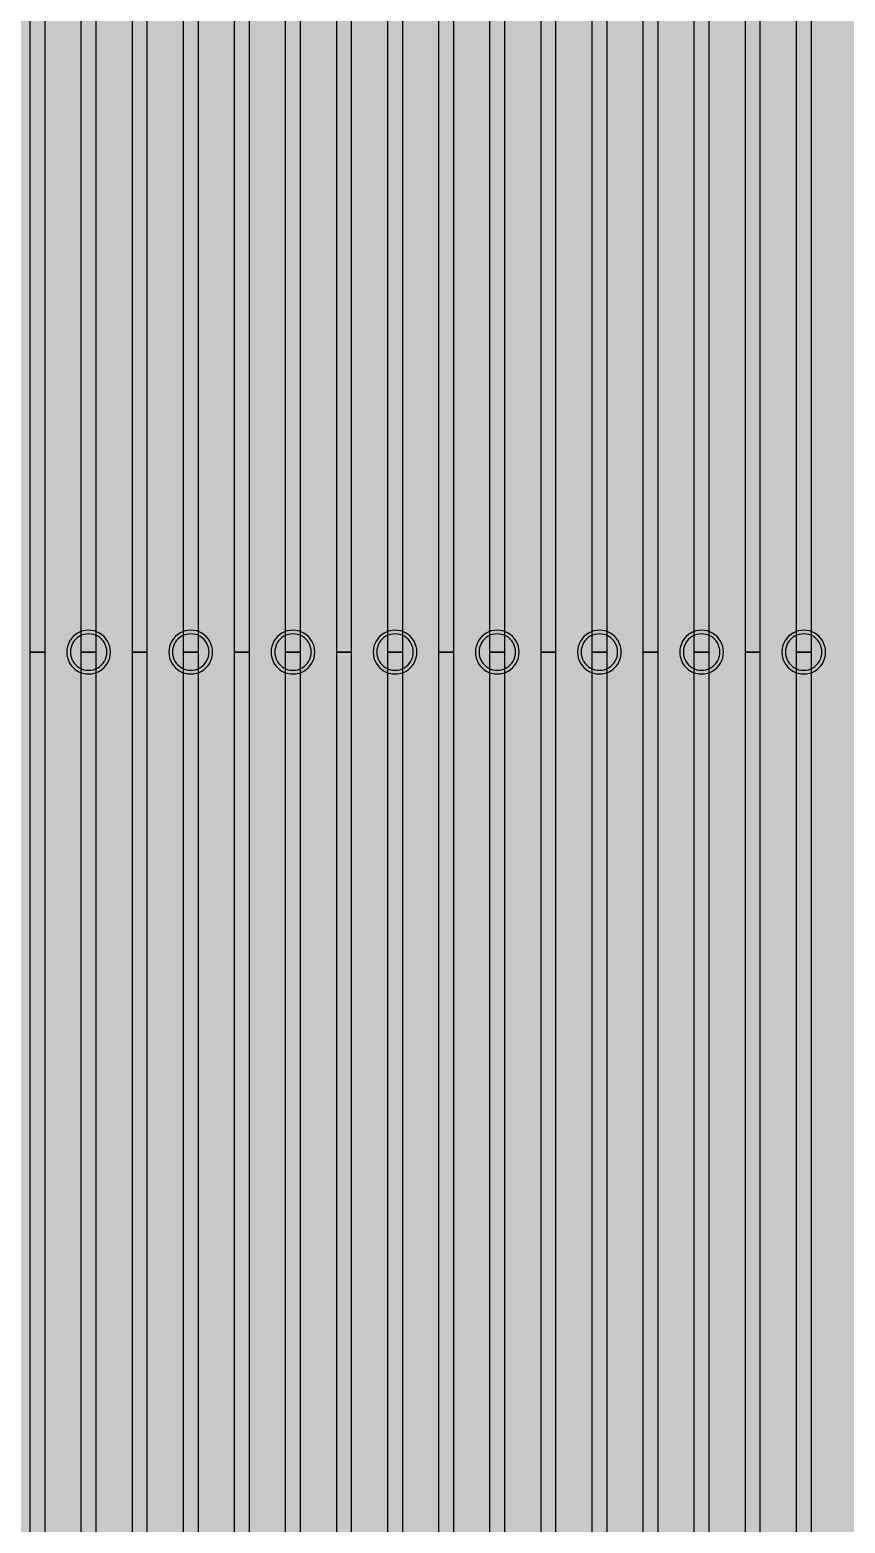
# Model space of a CAD drawing. Header units: metres. Extents: x -7231 to 10969, y -37556 to 1873.
# Drawn here: x 1591.5 to 1703.2, y -16751.3 to -16546.6 of the extents above; entities that cross this region are included whole.
import ezdxf

# ---------------------------------------------------------------- set-up
doc = ezdxf.new("R2010")
doc.units = ezdxf.units.M
for name, color, linetype in [('Metal1', 4, 'CONTINUOUS'), ('Metal2', 3, 'CONTINUOUS'), ('Polyimide', 7, 'CONTINUOUS')]:
    doc.layers.add(name, color=color, linetype=linetype)

msp = doc.modelspace()

# ---------------------------------------------------------------- hatches: boundary and pattern name
at = {"layer": 'Polyimide'}
msp.add_hatch(color=7, dxfattribs=at).paths.add_polyline_path([(4065.69, -468), (4066.67, -501.99), (4068.51, -535.99), (4071.41, -569.99), (4075.54, -603.99), (4081.04, -637.99), (4088.01, -671.99), (4096.52, -705.98), (4106.62, -739.98), (4118.33, -773.98), (4131.63, -807.98), (4146.49, -841.98), (4162.87, -875.98), (4180.68, -909.97), (4199.83, -943.97), (4220.22, -977.97), (4241.73, -1011.97), (4264.21, -1045.97), (4287.52, -1079.96), (4311.51, -1113.96), (4336.01, -1147.96), (4360.86, -1181.96), (4385.88, -1215.96), (4410.89, -1249.96), (4435.74, -1283.95), (4460.24, -1317.95), (4484.23, -1351.95), (4507.54, -1385.95), (4530.02, -1419.95), (4551.53, -1453.94), (4571.92, -1487.94), (4591.07, -1521.94), (4608.88, -1555.94), (4625.26, -1589.94), (4640.12, -1623.94), (4653.42, -1657.93), (4665.13, -1691.93), (4675.23, -1725.93), (4683.74, -1759.93), (4690.71, -1793.93), (4696.21, -1827.93), (4700.34, -1861.92), (4703.24, -1895.92), (4705.08, -1929.92), (4706.06, -1963.92), (4706.44, -1997.92), (4706.5, -2031.91), (4706.5, -4793.02), (4709.95, -4838.39), (4720.22, -4882.71), (4737.08, -4924.98), (4760.13, -4964.2), (4788.85, -4999.49), (4822.58, -5030.03), (4860.53, -5055.12), (4901.85, -5074.18), (4901.85, -5074.18), (4970.68, -5105.23), (5034.7, -5145.26), (5092.76, -5193.54), (5143.8, -5249.19), (5186.89, -5311.2), (5221.24, -5378.44), (5246.23, -5449.69), (5261.41, -5523.66), (5266.5, -5599), (5261.41, -5674.34), (5246.23, -5748.31), (5221.24, -5819.56), (5186.89, -5886.8), (5143.8, -5948.81), (5092.76, -6004.46), (5034.7, -6052.74), (4970.68, -6092.77), (4901.85, -6123.82), (4860.53, -6142.88), (4822.58, -6167.97), (4788.85, -6198.51), (4760.13, -6233.8), (4737.08, -6273.02), (4720.22, -6315.29), (4709.95, -6359.61), (4706.5, -6404.98), (4706.5, -9221.52), (4709.95, -9266.88), (4720.22, -9311.21), (4737.08, -9353.47), (4760.13, -9392.7), (4788.85, -9427.98), (4822.58, -9458.52), (4860.53, -9483.61), (4901.85, -9502.67), (4970.68, -9533.72), (5034.7, -9573.75), (5092.76, -9622.03), (5143.8, -9677.68), (5186.89, -9739.69), (5221.24, -9806.94), (5246.23, -9878.19), (5261.41, -9952.16), (5266.5, -10027.49), (5261.41, -10102.83), (5246.23, -10176.8), (5221.24, -10248.05), (5186.89, -10315.3), (5143.8, -10377.31), (5092.76, -10432.96), (5034.7, -10481.24), (4970.68, -10521.27), (4901.85, -10552.32), (4860.53, -10571.38), (4822.58, -10596.46), (4788.85, -10627), (4760.13, -10662.29), (4737.08, -10701.52), (4720.22, -10743.78), (4709.95, -10788.1), (4706.5, -10833.47), (4706.5, -13650.01), (4709.95, -13695.38), (4720.22, -13739.7), (4737.08, -13781.96), (4760.13, -13821.19), (4788.85, -13856.48), (4822.58, -13887.02), (4860.53, -13912.11), (4901.85, -13931.17), (4970.68, -13962.22), (5034.7, -14002.25), (5092.76, -14050.53), (5143.8, -14106.18), (5186.89, -14168.19), (5221.24, -14235.43), (5246.23, -14306.68), (5261.41, -14380.65), (5266.5, -14455.99), (5261.41, -14531.33), (5246.23, -14605.29), (5221.24, -14676.55), (5186.89, -14743.79), (5143.8, -14805.8), (5092.76, -14861.45), (5034.7, -14909.73), (4970.68, -14949.76), (4901.85, -14980.81), (4860.53, -14999.87), (4822.58, -15024.96), (4788.85, -15055.5), (4760.13, -15090.79), (4737.08, -15130.01), (4720.22, -15172.27), (4709.95, -15216.6), (4706.5, -15261.97), (4706.5, -15455.99), (4720.95, -15750.04), (4764.14, -16041.26), (4835.68, -16326.84), (4934.86, -16604.04), (5060.74, -16870.18), (5212.09, -17122.7), (5387.47, -17359.17), (5585.18, -17577.31), (5803.32, -17775.02), (6039.79, -17950.4), (6292.31, -18101.75), (6558.45, -18227.63), (6835.65, -18326.81), (7121.23, -18398.34), (7412.45, -18441.54), (7706.5, -18455.99), (9969.01, -18455.99), (10047.42, -18459.84), (10125.08, -18471.36), (10201.23, -18490.44), (10275.15, -18516.89), (10346.12, -18550.45), (10413.46, -18590.81), (10476.52, -18637.58), (10534.69, -18690.3), (10587.41, -18748.47), (10634.18, -18811.53), (10674.54, -18878.87), (10708.11, -18949.84), (10734.56, -19023.76), (10753.63, -19099.92), (10765.15, -19177.58), (10769.01, -19255.99), (10769.01, -20895.8), (10730.24, -20951.41), (10694.6, -21009.08), (10662.21, -21068.63), (10633.17, -21129.89), (10607.55, -21192.66), (10585.45, -21256.74), (10566.93, -21321.96), (10552.05, -21388.09), (10540.84, -21454.95), (10533.35, -21522.33), (10529.6, -21590.02), (10529.6, -21657.81), (10533.35, -21725.5), (10540.84, -21792.87), (10552.05, -21859.73), (10566.93, -21925.87), (10585.45, -21991.08), (10607.55, -22055.17), (10633.17, -22117.94), (10662.21, -22179.19), (10694.6, -22238.74), (10730.24, -22296.41), (10769.01, -22352.03), (10769.01, -32454.24), (10728.74, -32510.49), (10691.72, -32568.92), (10658.05, -32629.35), (10627.85, -32691.58), (10601.2, -32755.42), (10578.21, -32820.67), (10558.93, -32887.1), (10543.44, -32954.52), (10531.77, -33022.71), (10523.97, -33091.44), (10520.07, -33160.51), (10520.07, -33229.69), (10523.97, -33298.75), (10531.77, -33367.49), (10543.44, -33435.67), (10558.93, -33503.09), (10578.21, -33569.53), (10601.2, -33634.77), (10627.85, -33698.61), (10658.05, -33760.85), (10691.72, -33821.28), (10728.74, -33879.71), (10769.01, -33935.96), (10769.01, -36556), (10765.15, -36634.41), (10753.63, -36712.07), (10734.56, -36788.23), (10708.11, -36862.15), (10674.54, -36933.12), (10634.18, -37000.46), (10587.41, -37063.51), (10534.69, -37121.69), (10476.52, -37174.41), (10413.46, -37221.18), (10346.12, -37261.54), (10275.15, -37295.1), (10201.23, -37321.55), (10125.08, -37340.63), (10047.42, -37352.15), (9969.01, -37356), (-6231.01, -37356), (-6309.42, -37352.15), (-6387.08, -37340.63), (-6463.23, -37321.55), (-6537.15, -37295.1), (-6608.12, -37261.54), (-6675.46, -37221.18), (-6738.52, -37174.41), (-6796.69, -37121.69), (-6849.41, -37063.51), (-6896.18, -37000.46), (-6936.54, -36933.12), (-6970.11, -36862.15), (-6996.56, -36788.23), (-7015.63, -36712.07), (-7027.15, -36634.41), (-7031.01, -36556), (-7031.01, -33936), (-6990.74, -33879.75), (-6953.7, -33821.31), (-6920.03, -33760.88), (-6889.82, -33698.64), (-6863.18, -33634.8), (-6840.18, -33569.55), (-6820.9, -33503.11), (-6805.4, -33435.69), (-6793.74, -33367.49), (-6785.94, -33298.75), (-6782.03, -33229.68), (-6782.03, -33160.5), (-6785.94, -33091.43), (-6793.74, -33022.69), (-6805.4, -32954.5), (-6820.9, -32887.07), (-6840.18, -32820.63), (-6863.18, -32755.39), (-6889.82, -32691.54), (-6920.03, -32629.3), (-6953.7, -32568.87), (-6990.74, -32510.43), (-7031.01, -32454.18), (-7031.01, -22364.83), (-6990.74, -22308.58), (-6953.7, -22250.14), (-6920.03, -22189.71), (-6889.82, -22127.47), (-6863.18, -22063.62), (-6840.18, -21998.38), (-6820.9, -21931.94), (-6805.4, -21864.51), (-6793.74, -21796.32), (-6785.94, -21727.58), (-6782.03, -21658.51), (-6782.03, -21589.33), (-6785.94, -21520.26), (-6793.74, -21451.52), (-6805.4, -21383.32), (-6820.9, -21315.9), (-6840.18, -21249.46), (-6863.18, -21184.21), (-6889.82, -21120.37), (-6920.03, -21058.13), (-6953.7, -20997.7), (-6990.74, -20939.26), (-7031.01, -20883.01), (-7031.01, -19255.99), (-7027.15, -19177.58), (-7015.63, -19099.92), (-6996.56, -19023.76), (-6970.11, -18949.84), (-6936.54, -18878.87), (-6896.18, -18811.53), (-6849.41, -18748.47), (-6796.69, -18690.3), (-6738.52, -18637.58), (-6675.46, -18590.81), (-6608.12, -18550.45), (-6537.15, -18516.89), (-6463.23, -18490.44), (-6387.08, -18471.36), (-6309.42, -18459.84), (-6231.01, -18455.99), (-3968.5, -18455.99), (-3674.45, -18441.54), (-3383.23, -18398.34), (-3097.65, -18326.81), (-2820.45, -18227.63), (-2554.31, -18101.75), (-2301.79, -17950.4), (-2065.32, -17775.02), (-1847.18, -17577.31), (-1649.47, -17359.17), (-1474.09, -17122.7), (-1322.74, -16870.18), (-1196.86, -16604.04), (-1097.68, -16326.84), (-1026.14, -16041.26), (-982.95, -15750.04), (-968.5, -15455.99), (-968.5, -15261.97), (-971.95, -15216.6), (-982.22, -15172.27), (-999.08, -15130.01), (-1022.13, -15090.79), (-1050.85, -15055.5), (-1084.58, -15024.96), (-1122.53, -14999.87), (-1163.85, -14980.81), (-1232.68, -14949.76), (-1296.7, -14909.73), (-1354.76, -14861.45), (-1405.8, -14805.8), (-1448.89, -14743.79), (-1483.24, -14676.55), (-1508.23, -14605.29), (-1523.41, -14531.33), (-1528.5, -14455.99), (-1523.41, -14380.65), (-1508.23, -14306.68), (-1483.24, -14235.43), (-1448.89, -14168.19), (-1405.8, -14106.18), (-1354.76, -14050.53), (-1296.7, -14002.25), (-1232.68, -13962.22), (-1163.85, -13931.17), (-1122.53, -13912.11), (-1084.58, -13887.02), (-1050.85, -13856.48), (-1022.13, -13821.19), (-999.08, -13781.96), (-982.22, -13739.7), (-971.95, -13695.38), (-968.5, -13650.01), (-968.5, -12309.64), (-971.95, -12264.27), (-982.22, -12219.94), (-999.08, -12177.68), (-1022.13, -12138.46), (-1050.85, -12103.17), (-1084.58, -12072.63), (-1122.53, -12047.54), (-1163.85, -12028.48), (-1232.68, -11997.43), (-1296.7, -11957.4), (-1354.76, -11909.12), (-1405.8, -11853.47), (-1448.89, -11791.46), (-1483.24, -11724.22), (-1508.23, -11652.96), (-1523.41, -11579), (-1528.5, -11503.66), (-1523.41, -11428.32), (-1508.23, -11354.35), (-1483.24, -11283.1), (-1448.89, -11215.86), (-1405.8, -11153.85), (-1354.76, -11098.2), (-1296.7, -11049.92), (-1232.68, -11009.89), (-1163.85, -10978.84), (-1122.53, -10959.78), (-1084.58, -10934.69), (-1050.85, -10904.15), (-1022.13, -10868.86), (-999.08, -10829.63), (-982.22, -10787.37), (-971.95, -10743.05), (-968.5, -10697.68), (-968.5, -9357.31), (-971.95, -9311.94), (-982.22, -9267.62), (-999.08, -9225.35), (-1022.13, -9186.13), (-1050.85, -9150.84), (-1084.58, -9120.3), (-1122.53, -9095.21), (-1163.85, -9076.15), (-1163.85, -9076.15), (-1232.68, -9045.1), (-1296.7, -9005.07), (-1354.76, -8956.79), (-1405.8, -8901.14), (-1448.89, -8839.13), (-1483.24, -8771.89), (-1508.23, -8700.64), (-1523.41, -8626.67), (-1528.5, -8551.33), (-1523.41, -8475.99), (-1508.23, -8402.02), (-1483.24, -8330.77), (-1448.89, -8263.53), (-1405.8, -8201.52), (-1354.76, -8145.87), (-1296.7, -8097.59), (-1232.68, -8057.56), (-1163.85, -8026.51), (-1163.85, -8026.51), (-1122.53, -8007.45), (-1084.58, -7982.36), (-1050.85, -7951.82), (-1022.13, -7916.53), (-999.08, -7877.31), (-982.22, -7835.04), (-971.95, -7790.72), (-968.5, -7745.35), (-968.5, -6404.98), (-971.95, -6359.61), (-982.22, -6315.29), (-999.08, -6273.02), (-1022.13, -6233.8), (-1050.85, -6198.51), (-1084.58, -6167.97), (-1122.53, -6142.88), (-1163.85, -6123.82), (-1163.85, -6123.82), (-1232.68, -6092.77), (-1296.7, -6052.74), (-1354.76, -6004.46), (-1405.8, -5948.81), (-1448.89, -5886.8), (-1483.24, -5819.56), (-1508.23, -5748.31), (-1523.41, -5674.34), (-1528.5, -5599), (-1523.41, -5523.66), (-1508.23, -5449.69), (-1483.24, -5378.44), (-1448.89, -5311.2), (-1405.8, -5249.19), (-1354.76, -5193.54), (-1296.7, -5145.26), (-1232.68, -5105.23), (-1163.85, -5074.18), (-1163.85, -5074.18), (-1122.53, -5055.12), (-1084.58, -5030.03), (-1050.85, -4999.49), (-1022.13, -4964.2), (-999.08, -4924.98), (-982.22, -4882.71), (-971.95, -4838.39), (-968.5, -4793.02), (-968.5, -2031.91), (-968.44, -1997.92), (-968.06, -1963.92), (-967.05, -1929.92), (-965.18, -1895.92), (-962.22, -1861.92), (-958.01, -1827.93), (-952.41, -1793.93), (-945.31, -1759.93), (-936.64, -1725.93), (-926.35, -1691.93), (-914.43, -1657.93), (-900.88, -1623.94), (-885.74, -1589.94), (-869.05, -1555.94), (-850.91, -1521.94), (-831.4, -1487.94), (-810.63, -1453.94), (-788.72, -1419.95), (-765.82, -1385.95), (-742.07, -1351.95), (-717.63, -1317.95), (-692.67, -1283.95), (-667.36, -1249.96), (-641.88, -1215.96), (-616.39, -1181.96), (-591.08, -1147.96), (-566.12, -1113.96), (-541.68, -1079.96), (-517.93, -1045.97), (-495.03, -1011.97), (-473.12, -977.97), (-452.35, -943.97), (-432.84, -909.97), (-414.7, -875.98), (-398.01, -841.98), (-382.87, -807.98), (-369.32, -773.98), (-357.4, -739.98), (-347.11, -705.98), (-338.44, -671.99), (-331.34, -637.99), (-325.74, -603.99), (-321.53, -569.99), (-318.57, -535.99), (-316.7, -501.99), (-315.69, -468), (-315.31, -434), (-315.25, -400), (-315.25, 401), (-315.25, 451), (-315.25, 1644), (-270.25, 1644), (-270.03, 1637.13), (-269.35, 1630.29), (-268.23, 1623.52), (-266.67, 1616.82), (-264.68, 1610.25), (-262.26, 1603.82), (-259.42, 1597.56), (-256.18, 1591.5), (-252.55, 1585.67), (-248.55, 1580.08), (-244.19, 1574.77), (-239.5, 1569.75), (-234.48, 1565.06), (-229.17, 1560.7), (-223.58, 1556.7), (-217.75, 1553.07), (-211.69, 1549.83), (-205.43, 1546.99), (-199, 1544.57), (-192.43, 1542.58), (-185.73, 1541.02), (-178.96, 1539.9), (-172.12, 1539.22), (-165.25, 1539), (-158.38, 1539.22), (-151.54, 1539.9), (-144.77, 1541.02), (-138.07, 1542.58), (-131.5, 1544.57), (-125.07, 1546.99), (-118.81, 1549.83), (-112.75, 1553.07), (-106.92, 1556.7), (-101.33, 1560.7), (-96.02, 1565.06), (-91, 1569.75), (-86.31, 1574.77), (-81.95, 1580.08), (-77.95, 1585.67), (-74.32, 1591.5), (-71.08, 1597.56), (-68.24, 1603.82), (-65.82, 1610.25), (-63.83, 1616.82), (-62.27, 1623.52), (-61.15, 1630.29), (-60.47, 1637.13), (-60.25, 1644), (1853, 1644), (1853, 1573), (3815.25, 1573), (3815.46, 1579.54), (3816.11, 1586.05), (3817.17, 1592.51), (3818.66, 1598.88), (3820.56, 1605.14), (3822.86, 1611.27), (3825.56, 1617.23), (3828.65, 1623), (3832.1, 1628.56), (3835.91, 1633.88), (3840.07, 1638.93), (3844.54, 1643.71), (3849.32, 1648.18), (3854.37, 1652.34), (3859.69, 1656.15), (3865.25, 1659.6), (3871.02, 1662.69), (3876.98, 1665.39), (3883.11, 1667.69), (3889.37, 1669.59), (3895.74, 1671.08), (3902.2, 1672.14), (3908.71, 1672.79), (3915.25, 1673), (3921.79, 1672.79), (3928.3, 1672.14), (3934.76, 1671.08), (3941.13, 1669.59), (3947.39, 1667.69), (3953.52, 1665.39), (3959.48, 1662.69), (3965.25, 1659.6), (3970.81, 1656.15), (3976.13, 1652.34), (3981.18, 1648.18), (3985.96, 1643.71), (3990.43, 1638.93), (3994.59, 1633.88), (3998.4, 1628.56), (4001.85, 1623), (4004.94, 1617.23), (4007.64, 1611.27), (4009.94, 1605.14), (4011.84, 1598.88), (4013.33, 1592.51), (4014.39, 1586.05), (4015.04, 1579.54), (4015.25, 1573), (4065.25, 1573), (4065.25, 451), (4065.25, 401), (4065.25, -400), (4065.31, -434), (4065.69, -468)])

# ---------------------------------------------------------------- linework, layer by layer
at = {"layer": 'Metal1'}
for points in [[(1593.5, -2031.93), (1593.5, -16631.91), (1591.5, -16631.91), (1591.5, -2031.9)], [(1600.5, -2031.93), (1600.5, -16631.91), (1598.5, -16631.91), (1598.5, -2031.9)], [(1607.5, -2031.92), (1607.5, -16631.91), (1605.5, -16631.91), (1605.5, -2031.91)], [(1614.5, -2031.92), (1614.5, -16631.91), (1612.5, -16631.91), (1612.5, -2031.91)], [(1621.5, -2031.92), (1621.5, -16631.91), (1619.5, -16631.91), (1619.5, -2031.91)], [(1628.5, -2031.92), (1628.5, -16631.91), (1626.5, -16631.91), (1626.5, -2031.91)], [(1635.5, -2031.92), (1635.5, -16631.91), (1633.5, -16631.91), (1633.5, -2031.91)], [(1642.5, -2031.92), (1642.5, -16631.91), (1640.5, -16631.91), (1640.5, -2031.91)], [(1649.5, -2031.92), (1649.5, -16631.91), (1647.5, -16631.91), (1647.5, -2031.91)], [(1656.5, -2031.92), (1656.5, -16631.91), (1654.5, -16631.91), (1654.5, -2031.91)], [(1663.5, -2031.92), (1663.5, -16631.91), (1661.5, -16631.91), (1661.5, -2031.91)], [(1670.5, -2031.91), (1670.5, -16631.91), (1668.5, -16631.91), (1668.5, -2031.92)], [(1677.5, -2031.91), (1677.5, -16631.91), (1675.5, -16631.91), (1675.5, -2031.92)], [(1684.5, -2031.91), (1684.5, -16631.91), (1682.5, -16631.91), (1682.5, -2031.92)], [(1691.5, -2031.91), (1691.5, -16631.91), (1689.5, -16631.91), (1689.5, -2031.92)], [(1698.5, -2031.91), (1698.5, -16631.91), (1696.5, -16631.91), (1696.5, -2031.92)], [(1609.08, -17789.53), (1606.57, -17767.03), (1604.06, -17744.53), (1601.55, -17722.03), (1599.04, -17699.53), (1596.53, -17677.03), (1594.02, -17654.53), (1592.51, -17641), (1591.5, -17622.89), (1591.5, -16631.91), (1593.5, -16631.91), (1593.5, -17622.83), (1594.5, -17640.83), (1596, -17654.3), (1598.52, -17676.81), (1601.03, -17699.31), (1603.54, -17721.81), (1606.05, -17744.31), (1608.56, -17766.81), (1611.07, -17789.31)], [(1622.19, -17789.52), (1619.81, -17767.02), (1617.42, -17744.52), (1615.04, -17722.02), (1612.66, -17699.52), (1610.27, -17677.02), (1607.89, -17654.52), (1606.46, -17640.99), (1605.5, -17622.89), (1605.5, -16631.91), (1607.5, -16631.91), (1607.5, -17622.84), (1608.45, -17640.84), (1609.88, -17654.31), (1612.26, -17676.81), (1614.65, -17699.31), (1617.03, -17721.81), (1619.41, -17744.31), (1621.8, -17766.81), (1624.18, -17789.31)], [(1635.3, -17789.52), (1633.04, -17767.02), (1630.79, -17744.52), (1628.53, -17722.02), (1626.27, -17699.52), (1624.02, -17677.02), (1621.76, -17654.52), (1620.41, -17640.99), (1619.5, -17622.89), (1619.5, -16631.91), (1621.5, -16631.91), (1621.5, -17622.84), (1622.4, -17640.84), (1623.75, -17654.32), (1626.01, -17676.82), (1628.26, -17699.32), (1630.52, -17721.82), (1632.78, -17744.32), (1635.03, -17766.82), (1637.29, -17789.32)], [(1648.41, -17789.51), (1646.28, -17767.01), (1644.15, -17744.51), (1642.02, -17722.01), (1639.89, -17699.51), (1637.76, -17677.01), (1635.63, -17654.51), (1634.35, -17640.99), (1633.5, -17622.9), (1633.5, -16631.91), (1635.5, -16631.91), (1635.5, -17622.85), (1636.35, -17640.84), (1637.63, -17654.32), (1639.75, -17676.82), (1641.88, -17699.32), (1644.01, -17721.82), (1646.14, -17744.32), (1648.27, -17766.82), (1650.4, -17789.33)], [(1661.52, -17789.51), (1659.52, -17767.01), (1657.52, -17744.51), (1655.51, -17722.01), (1653.51, -17699.51), (1651.51, -17677), (1649.51, -17654.5), (1648.3, -17640.98), (1647.5, -17622.9), (1647.5, -16631.91), (1649.5, -16631.91), (1649.5, -17622.86), (1650.3, -17640.85), (1651.5, -17654.33), (1653.5, -17676.83), (1655.5, -17699.33), (1657.51, -17721.83), (1659.51, -17744.33), (1661.51, -17766.83), (1663.51, -17789.33)], [(1674.63, -17789.5), (1672.75, -17767), (1670.88, -17744.5), (1669, -17722), (1667.13, -17699.5), (1665.25, -17677), (1663.38, -17654.5), (1662.25, -17640.98), (1661.5, -17622.9), (1661.5, -16631.91), (1663.5, -16631.91), (1663.5, -17622.86), (1664.25, -17640.85), (1665.37, -17654.33), (1667.25, -17676.83), (1669.12, -17699.33), (1671, -17721.83), (1672.87, -17744.34), (1674.75, -17766.84), (1676.62, -17789.34)], [(1687.74, -17789.5), (1685.99, -17767), (1684.24, -17744.5), (1682.5, -17721.99), (1680.75, -17699.49), (1679, -17676.99), (1677.25, -17654.49), (1676.2, -17640.97), (1675.5, -17622.91), (1675.5, -16631.91), (1677.5, -16631.91), (1677.5, -17622.87), (1678.2, -17640.86), (1679.25, -17654.34), (1680.99, -17676.84), (1682.74, -17699.34), (1684.49, -17721.84), (1686.24, -17744.34), (1687.99, -17766.84), (1689.73, -17789.34)], [(1700.85, -17789.49), (1699.23, -17766.99), (1697.61, -17744.49), (1695.99, -17721.99), (1694.37, -17699.49), (1692.74, -17676.99), (1691.12, -17654.49), (1690.15, -17640.97), (1689.5, -17622.91), (1689.5, -16631.91), (1691.5, -16631.91), (1691.5, -17622.87), (1692.15, -17640.86), (1693.12, -17654.34), (1694.74, -17676.84), (1696.36, -17699.34), (1697.98, -17721.85), (1699.6, -17744.35), (1701.22, -17766.85), (1702.84, -17789.35)]]:
    msp.add_lwpolyline(points, dxfattribs=at)
for points in [[(1602.5, -16631.91), (1602.47, -16631.52), (1602.4, -16631.14), (1602.27, -16630.77), (1602.1, -16630.41), (1601.88, -16630.09), (1601.62, -16629.79), (1601.33, -16629.53), (1601, -16629.32), (1600.65, -16629.14), (1600.28, -16629.02), (1599.89, -16628.94), (1599.5, -16628.91), (1599.11, -16628.94), (1598.72, -16629.02), (1598.35, -16629.14), (1598, -16629.32), (1597.67, -16629.53), (1597.38, -16629.79), (1597.12, -16630.09), (1596.9, -16630.41), (1596.73, -16630.77), (1596.6, -16631.14), (1596.53, -16631.52), (1596.5, -16631.91), (1596.53, -16632.31), (1596.6, -16632.69), (1596.73, -16633.06), (1596.9, -16633.41), (1597.12, -16633.74), (1597.38, -16634.04), (1597.67, -16634.29), (1598, -16634.51), (1598.35, -16634.69), (1598.72, -16634.81), (1599.11, -16634.89), (1599.5, -16634.91), (1599.89, -16634.89), (1600.28, -16634.81), (1600.65, -16634.69), (1601, -16634.51), (1601.33, -16634.29), (1601.62, -16634.04), (1601.88, -16633.74), (1602.1, -16633.41), (1602.27, -16633.06), (1602.4, -16632.69), (1602.47, -16632.31), (1602.5, -16631.91)], [(1616.5, -16631.91), (1616.47, -16631.52), (1616.4, -16631.14), (1616.27, -16630.77), (1616.1, -16630.41), (1615.88, -16630.09), (1615.62, -16629.79), (1615.33, -16629.53), (1615, -16629.32), (1614.65, -16629.14), (1614.28, -16629.02), (1613.89, -16628.94), (1613.5, -16628.91), (1613.11, -16628.94), (1612.72, -16629.02), (1612.35, -16629.14), (1612, -16629.32), (1611.67, -16629.53), (1611.38, -16629.79), (1611.12, -16630.09), (1610.9, -16630.41), (1610.73, -16630.77), (1610.6, -16631.14), (1610.53, -16631.52), (1610.5, -16631.91), (1610.53, -16632.31), (1610.6, -16632.69), (1610.73, -16633.06), (1610.9, -16633.41), (1611.12, -16633.74), (1611.38, -16634.04), (1611.67, -16634.29), (1612, -16634.51), (1612.35, -16634.69), (1612.72, -16634.81), (1613.11, -16634.89), (1613.5, -16634.91), (1613.89, -16634.89), (1614.28, -16634.81), (1614.65, -16634.69), (1615, -16634.51), (1615.33, -16634.29), (1615.62, -16634.04), (1615.88, -16633.74), (1616.1, -16633.41), (1616.27, -16633.06), (1616.4, -16632.69), (1616.47, -16632.31), (1616.5, -16631.91)], [(1630.5, -16631.91), (1630.47, -16631.52), (1630.4, -16631.14), (1630.27, -16630.77), (1630.1, -16630.41), (1629.88, -16630.09), (1629.62, -16629.79), (1629.33, -16629.53), (1629, -16629.32), (1628.65, -16629.14), (1628.28, -16629.02), (1627.89, -16628.94), (1627.5, -16628.91), (1627.11, -16628.94), (1626.72, -16629.02), (1626.35, -16629.14), (1626, -16629.32), (1625.67, -16629.53), (1625.38, -16629.79), (1625.12, -16630.09), (1624.9, -16630.41), (1624.73, -16630.77), (1624.6, -16631.14), (1624.53, -16631.52), (1624.5, -16631.91), (1624.53, -16632.31), (1624.6, -16632.69), (1624.73, -16633.06), (1624.9, -16633.41), (1625.12, -16633.74), (1625.38, -16634.04), (1625.67, -16634.29), (1626, -16634.51), (1626.35, -16634.69), (1626.72, -16634.81), (1627.11, -16634.89), (1627.5, -16634.91), (1627.89, -16634.89), (1628.28, -16634.81), (1628.65, -16634.69), (1629, -16634.51), (1629.33, -16634.29), (1629.62, -16634.04), (1629.88, -16633.74), (1630.1, -16633.41), (1630.27, -16633.06), (1630.4, -16632.69), (1630.47, -16632.31), (1630.5, -16631.91)], [(1644.5, -16631.91), (1644.47, -16631.52), (1644.4, -16631.14), (1644.27, -16630.77), (1644.1, -16630.41), (1643.88, -16630.09), (1643.62, -16629.79), (1643.33, -16629.53), (1643, -16629.32), (1642.65, -16629.14), (1642.28, -16629.02), (1641.89, -16628.94), (1641.5, -16628.91), (1641.11, -16628.94), (1640.72, -16629.02), (1640.35, -16629.14), (1640, -16629.32), (1639.67, -16629.53), (1639.38, -16629.79), (1639.12, -16630.09), (1638.9, -16630.41), (1638.73, -16630.77), (1638.6, -16631.14), (1638.53, -16631.52), (1638.5, -16631.91), (1638.53, -16632.31), (1638.6, -16632.69), (1638.73, -16633.06), (1638.9, -16633.41), (1639.12, -16633.74), (1639.38, -16634.04), (1639.67, -16634.29), (1640, -16634.51), (1640.35, -16634.69), (1640.72, -16634.81), (1641.11, -16634.89), (1641.5, -16634.91), (1641.89, -16634.89), (1642.28, -16634.81), (1642.65, -16634.69), (1643, -16634.51), (1643.33, -16634.29), (1643.62, -16634.04), (1643.88, -16633.74), (1644.1, -16633.41), (1644.27, -16633.06), (1644.4, -16632.69), (1644.47, -16632.31), (1644.5, -16631.91)], [(1658.5, -16631.91), (1658.47, -16631.52), (1658.4, -16631.14), (1658.27, -16630.77), (1658.1, -16630.41), (1657.88, -16630.09), (1657.62, -16629.79), (1657.33, -16629.53), (1657, -16629.32), (1656.65, -16629.14), (1656.28, -16629.02), (1655.89, -16628.94), (1655.5, -16628.91), (1655.11, -16628.94), (1654.72, -16629.02), (1654.35, -16629.14), (1654, -16629.32), (1653.67, -16629.53), (1653.38, -16629.79), (1653.12, -16630.09), (1652.9, -16630.41), (1652.73, -16630.77), (1652.6, -16631.14), (1652.53, -16631.52), (1652.5, -16631.91), (1652.53, -16632.31), (1652.6, -16632.69), (1652.73, -16633.06), (1652.9, -16633.41), (1653.12, -16633.74), (1653.38, -16634.04), (1653.67, -16634.29), (1654, -16634.51), (1654.35, -16634.69), (1654.72, -16634.81), (1655.11, -16634.89), (1655.5, -16634.91), (1655.89, -16634.89), (1656.28, -16634.81), (1656.65, -16634.69), (1657, -16634.51), (1657.33, -16634.29), (1657.62, -16634.04), (1657.88, -16633.74), (1658.1, -16633.41), (1658.27, -16633.06), (1658.4, -16632.69), (1658.47, -16632.31), (1658.5, -16631.91)], [(1672.5, -16631.91), (1672.47, -16631.52), (1672.4, -16631.14), (1672.27, -16630.77), (1672.1, -16630.41), (1671.88, -16630.09), (1671.62, -16629.79), (1671.33, -16629.53), (1671, -16629.32), (1670.65, -16629.14), (1670.28, -16629.02), (1669.89, -16628.94), (1669.5, -16628.91), (1669.11, -16628.94), (1668.72, -16629.02), (1668.35, -16629.14), (1668, -16629.32), (1667.67, -16629.53), (1667.38, -16629.79), (1667.12, -16630.09), (1666.9, -16630.41), (1666.73, -16630.77), (1666.6, -16631.14), (1666.53, -16631.52), (1666.5, -16631.91), (1666.53, -16632.31), (1666.6, -16632.69), (1666.73, -16633.06), (1666.9, -16633.41), (1667.12, -16633.74), (1667.38, -16634.04), (1667.67, -16634.29), (1668, -16634.51), (1668.35, -16634.69), (1668.72, -16634.81), (1669.11, -16634.89), (1669.5, -16634.91), (1669.89, -16634.89), (1670.28, -16634.81), (1670.65, -16634.69), (1671, -16634.51), (1671.33, -16634.29), (1671.62, -16634.04), (1671.88, -16633.74), (1672.1, -16633.41), (1672.27, -16633.06), (1672.4, -16632.69), (1672.47, -16632.31), (1672.5, -16631.91)], [(1686.5, -16631.91), (1686.47, -16631.52), (1686.4, -16631.14), (1686.27, -16630.77), (1686.1, -16630.41), (1685.88, -16630.09), (1685.62, -16629.79), (1685.33, -16629.53), (1685, -16629.32), (1684.65, -16629.14), (1684.28, -16629.02), (1683.89, -16628.94), (1683.5, -16628.91), (1683.11, -16628.94), (1682.72, -16629.02), (1682.35, -16629.14), (1682, -16629.32), (1681.67, -16629.53), (1681.38, -16629.79), (1681.12, -16630.09), (1680.9, -16630.41), (1680.73, -16630.77), (1680.6, -16631.14), (1680.53, -16631.52), (1680.5, -16631.91), (1680.53, -16632.31), (1680.6, -16632.69), (1680.73, -16633.06), (1680.9, -16633.41), (1681.12, -16633.74), (1681.38, -16634.04), (1681.67, -16634.29), (1682, -16634.51), (1682.35, -16634.69), (1682.72, -16634.81), (1683.11, -16634.89), (1683.5, -16634.91), (1683.89, -16634.89), (1684.28, -16634.81), (1684.65, -16634.69), (1685, -16634.51), (1685.33, -16634.29), (1685.62, -16634.04), (1685.88, -16633.74), (1686.1, -16633.41), (1686.27, -16633.06), (1686.4, -16632.69), (1686.47, -16632.31), (1686.5, -16631.91)], [(1700.5, -16631.91), (1700.47, -16631.52), (1700.4, -16631.14), (1700.27, -16630.77), (1700.1, -16630.41), (1699.88, -16630.09), (1699.62, -16629.79), (1699.33, -16629.53), (1699, -16629.32), (1698.65, -16629.14), (1698.28, -16629.02), (1697.89, -16628.94), (1697.5, -16628.91), (1697.11, -16628.94), (1696.72, -16629.02), (1696.35, -16629.14), (1696, -16629.32), (1695.67, -16629.53), (1695.38, -16629.79), (1695.12, -16630.09), (1694.9, -16630.41), (1694.73, -16630.77), (1694.6, -16631.14), (1694.53, -16631.52), (1694.5, -16631.91), (1694.53, -16632.31), (1694.6, -16632.69), (1694.73, -16633.06), (1694.9, -16633.41), (1695.12, -16633.74), (1695.38, -16634.04), (1695.67, -16634.29), (1696, -16634.51), (1696.35, -16634.69), (1696.72, -16634.81), (1697.11, -16634.89), (1697.5, -16634.91), (1697.89, -16634.89), (1698.28, -16634.81), (1698.65, -16634.69), (1699, -16634.51), (1699.33, -16634.29), (1699.62, -16634.04), (1699.88, -16633.74), (1700.1, -16633.41), (1700.27, -16633.06), (1700.4, -16632.69), (1700.47, -16632.31), (1700.5, -16631.91)]]:
    msp.add_lwpolyline(points, close=True, dxfattribs=at)
at = {"layer": 'Metal2'}
for points in [[(1602.5, -16631.91), (1602.47, -16631.52), (1602.4, -16631.14), (1602.27, -16630.77), (1602.1, -16630.41), (1601.88, -16630.09), (1601.62, -16629.79), (1601.33, -16629.53), (1601, -16629.32), (1600.65, -16629.14), (1600.28, -16629.02), (1599.89, -16628.94), (1599.5, -16628.91), (1599.11, -16628.94), (1598.72, -16629.02), (1598.35, -16629.14), (1598, -16629.32), (1597.67, -16629.53), (1597.38, -16629.79), (1597.12, -16630.09), (1596.9, -16630.41), (1596.73, -16630.77), (1596.6, -16631.14), (1596.53, -16631.52), (1596.5, -16631.91), (1596.53, -16632.31), (1596.6, -16632.69), (1596.73, -16633.06), (1596.9, -16633.41), (1597.12, -16633.74), (1597.38, -16634.04), (1597.67, -16634.29), (1598, -16634.51), (1598.35, -16634.69), (1598.72, -16634.81), (1599.11, -16634.89), (1599.5, -16634.91), (1599.89, -16634.89), (1600.28, -16634.81), (1600.65, -16634.69), (1601, -16634.51), (1601.33, -16634.29), (1601.62, -16634.04), (1601.88, -16633.74), (1602.1, -16633.41), (1602.27, -16633.06), (1602.4, -16632.69), (1602.47, -16632.31), (1602.5, -16631.91)], [(1616.5, -16631.91), (1616.47, -16631.52), (1616.4, -16631.14), (1616.27, -16630.77), (1616.1, -16630.41), (1615.88, -16630.09), (1615.62, -16629.79), (1615.33, -16629.53), (1615, -16629.32), (1614.65, -16629.14), (1614.28, -16629.02), (1613.89, -16628.94), (1613.5, -16628.91), (1613.11, -16628.94), (1612.72, -16629.02), (1612.35, -16629.14), (1612, -16629.32), (1611.67, -16629.53), (1611.38, -16629.79), (1611.12, -16630.09), (1610.9, -16630.41), (1610.73, -16630.77), (1610.6, -16631.14), (1610.53, -16631.52), (1610.5, -16631.91), (1610.53, -16632.31), (1610.6, -16632.69), (1610.73, -16633.06), (1610.9, -16633.41), (1611.12, -16633.74), (1611.38, -16634.04), (1611.67, -16634.29), (1612, -16634.51), (1612.35, -16634.69), (1612.72, -16634.81), (1613.11, -16634.89), (1613.5, -16634.91), (1613.89, -16634.89), (1614.28, -16634.81), (1614.65, -16634.69), (1615, -16634.51), (1615.33, -16634.29), (1615.62, -16634.04), (1615.88, -16633.74), (1616.1, -16633.41), (1616.27, -16633.06), (1616.4, -16632.69), (1616.47, -16632.31), (1616.5, -16631.91)], [(1630.5, -16631.91), (1630.47, -16631.52), (1630.4, -16631.14), (1630.27, -16630.77), (1630.1, -16630.41), (1629.88, -16630.09), (1629.62, -16629.79), (1629.33, -16629.53), (1629, -16629.32), (1628.65, -16629.14), (1628.28, -16629.02), (1627.89, -16628.94), (1627.5, -16628.91), (1627.11, -16628.94), (1626.72, -16629.02), (1626.35, -16629.14), (1626, -16629.32), (1625.67, -16629.53), (1625.38, -16629.79), (1625.12, -16630.09), (1624.9, -16630.41), (1624.73, -16630.77), (1624.6, -16631.14), (1624.53, -16631.52), (1624.5, -16631.91), (1624.53, -16632.31), (1624.6, -16632.69), (1624.73, -16633.06), (1624.9, -16633.41), (1625.12, -16633.74), (1625.38, -16634.04), (1625.67, -16634.29), (1626, -16634.51), (1626.35, -16634.69), (1626.72, -16634.81), (1627.11, -16634.89), (1627.5, -16634.91), (1627.89, -16634.89), (1628.28, -16634.81), (1628.65, -16634.69), (1629, -16634.51), (1629.33, -16634.29), (1629.62, -16634.04), (1629.88, -16633.74), (1630.1, -16633.41), (1630.27, -16633.06), (1630.4, -16632.69), (1630.47, -16632.31), (1630.5, -16631.91)], [(1644.5, -16631.91), (1644.47, -16631.52), (1644.4, -16631.14), (1644.27, -16630.77), (1644.1, -16630.41), (1643.88, -16630.09), (1643.62, -16629.79), (1643.33, -16629.53), (1643, -16629.32), (1642.65, -16629.14), (1642.28, -16629.02), (1641.89, -16628.94), (1641.5, -16628.91), (1641.11, -16628.94), (1640.72, -16629.02), (1640.35, -16629.14), (1640, -16629.32), (1639.67, -16629.53), (1639.38, -16629.79), (1639.12, -16630.09), (1638.9, -16630.41), (1638.73, -16630.77), (1638.6, -16631.14), (1638.53, -16631.52), (1638.5, -16631.91), (1638.53, -16632.31), (1638.6, -16632.69), (1638.73, -16633.06), (1638.9, -16633.41), (1639.12, -16633.74), (1639.38, -16634.04), (1639.67, -16634.29), (1640, -16634.51), (1640.35, -16634.69), (1640.72, -16634.81), (1641.11, -16634.89), (1641.5, -16634.91), (1641.89, -16634.89), (1642.28, -16634.81), (1642.65, -16634.69), (1643, -16634.51), (1643.33, -16634.29), (1643.62, -16634.04), (1643.88, -16633.74), (1644.1, -16633.41), (1644.27, -16633.06), (1644.4, -16632.69), (1644.47, -16632.31), (1644.5, -16631.91)], [(1658.5, -16631.91), (1658.47, -16631.52), (1658.4, -16631.14), (1658.27, -16630.77), (1658.1, -16630.41), (1657.88, -16630.09), (1657.62, -16629.79), (1657.33, -16629.53), (1657, -16629.32), (1656.65, -16629.14), (1656.28, -16629.02), (1655.89, -16628.94), (1655.5, -16628.91), (1655.11, -16628.94), (1654.72, -16629.02), (1654.35, -16629.14), (1654, -16629.32), (1653.67, -16629.53), (1653.38, -16629.79), (1653.12, -16630.09), (1652.9, -16630.41), (1652.73, -16630.77), (1652.6, -16631.14), (1652.53, -16631.52), (1652.5, -16631.91), (1652.53, -16632.31), (1652.6, -16632.69), (1652.73, -16633.06), (1652.9, -16633.41), (1653.12, -16633.74), (1653.38, -16634.04), (1653.67, -16634.29), (1654, -16634.51), (1654.35, -16634.69), (1654.72, -16634.81), (1655.11, -16634.89), (1655.5, -16634.91), (1655.89, -16634.89), (1656.28, -16634.81), (1656.65, -16634.69), (1657, -16634.51), (1657.33, -16634.29), (1657.62, -16634.04), (1657.88, -16633.74), (1658.1, -16633.41), (1658.27, -16633.06), (1658.4, -16632.69), (1658.47, -16632.31), (1658.5, -16631.91)], [(1672.5, -16631.91), (1672.47, -16631.52), (1672.4, -16631.14), (1672.27, -16630.77), (1672.1, -16630.41), (1671.88, -16630.09), (1671.62, -16629.79), (1671.33, -16629.53), (1671, -16629.32), (1670.65, -16629.14), (1670.28, -16629.02), (1669.89, -16628.94), (1669.5, -16628.91), (1669.11, -16628.94), (1668.72, -16629.02), (1668.35, -16629.14), (1668, -16629.32), (1667.67, -16629.53), (1667.38, -16629.79), (1667.12, -16630.09), (1666.9, -16630.41), (1666.73, -16630.77), (1666.6, -16631.14), (1666.53, -16631.52), (1666.5, -16631.91), (1666.53, -16632.31), (1666.6, -16632.69), (1666.73, -16633.06), (1666.9, -16633.41), (1667.12, -16633.74), (1667.38, -16634.04), (1667.67, -16634.29), (1668, -16634.51), (1668.35, -16634.69), (1668.72, -16634.81), (1669.11, -16634.89), (1669.5, -16634.91), (1669.89, -16634.89), (1670.28, -16634.81), (1670.65, -16634.69), (1671, -16634.51), (1671.33, -16634.29), (1671.62, -16634.04), (1671.88, -16633.74), (1672.1, -16633.41), (1672.27, -16633.06), (1672.4, -16632.69), (1672.47, -16632.31), (1672.5, -16631.91)], [(1686.5, -16631.91), (1686.47, -16631.52), (1686.4, -16631.14), (1686.27, -16630.77), (1686.1, -16630.41), (1685.88, -16630.09), (1685.62, -16629.79), (1685.33, -16629.53), (1685, -16629.32), (1684.65, -16629.14), (1684.28, -16629.02), (1683.89, -16628.94), (1683.5, -16628.91), (1683.11, -16628.94), (1682.72, -16629.02), (1682.35, -16629.14), (1682, -16629.32), (1681.67, -16629.53), (1681.38, -16629.79), (1681.12, -16630.09), (1680.9, -16630.41), (1680.73, -16630.77), (1680.6, -16631.14), (1680.53, -16631.52), (1680.5, -16631.91), (1680.53, -16632.31), (1680.6, -16632.69), (1680.73, -16633.06), (1680.9, -16633.41), (1681.12, -16633.74), (1681.38, -16634.04), (1681.67, -16634.29), (1682, -16634.51), (1682.35, -16634.69), (1682.72, -16634.81), (1683.11, -16634.89), (1683.5, -16634.91), (1683.89, -16634.89), (1684.28, -16634.81), (1684.65, -16634.69), (1685, -16634.51), (1685.33, -16634.29), (1685.62, -16634.04), (1685.88, -16633.74), (1686.1, -16633.41), (1686.27, -16633.06), (1686.4, -16632.69), (1686.47, -16632.31), (1686.5, -16631.91)], [(1700.5, -16631.91), (1700.47, -16631.52), (1700.4, -16631.14), (1700.27, -16630.77), (1700.1, -16630.41), (1699.88, -16630.09), (1699.62, -16629.79), (1699.33, -16629.53), (1699, -16629.32), (1698.65, -16629.14), (1698.28, -16629.02), (1697.89, -16628.94), (1697.5, -16628.91), (1697.11, -16628.94), (1696.72, -16629.02), (1696.35, -16629.14), (1696, -16629.32), (1695.67, -16629.53), (1695.38, -16629.79), (1695.12, -16630.09), (1694.9, -16630.41), (1694.73, -16630.77), (1694.6, -16631.14), (1694.53, -16631.52), (1694.5, -16631.91), (1694.53, -16632.31), (1694.6, -16632.69), (1694.73, -16633.06), (1694.9, -16633.41), (1695.12, -16633.74), (1695.38, -16634.04), (1695.67, -16634.29), (1696, -16634.51), (1696.35, -16634.69), (1696.72, -16634.81), (1697.11, -16634.89), (1697.5, -16634.91), (1697.89, -16634.89), (1698.28, -16634.81), (1698.65, -16634.69), (1699, -16634.51), (1699.33, -16634.29), (1699.62, -16634.04), (1699.88, -16633.74), (1700.1, -16633.41), (1700.27, -16633.06), (1700.4, -16632.69), (1700.47, -16632.31), (1700.5, -16631.91)]]:
    msp.add_lwpolyline(points, close=True, dxfattribs=at)
for points in [[(1615.64, -17789.53), (1613.19, -17767.03), (1610.74, -17744.53), (1608.3, -17722.03), (1605.85, -17699.52), (1603.4, -17677.02), (1600.95, -17654.52), (1599.48, -17641), (1598.5, -17622.89), (1598.5, -16631.91), (1600.5, -16631.91), (1600.5, -17622.83), (1601.48, -17640.83), (1602.94, -17654.31), (1605.39, -17676.81), (1607.84, -17699.31), (1610.28, -17721.81), (1612.73, -17744.31), (1615.18, -17766.81), (1617.63, -17789.31)], [(1628.75, -17789.52), (1626.43, -17767.02), (1624.11, -17744.52), (1621.79, -17722.02), (1619.47, -17699.52), (1617.15, -17677.02), (1614.83, -17654.52), (1613.43, -17640.99), (1612.5, -17622.89), (1612.5, -16631.91), (1614.5, -16631.91), (1614.5, -17622.84), (1615.43, -17640.84), (1616.81, -17654.31), (1619.14, -17676.81), (1621.46, -17699.31), (1623.78, -17721.81), (1626.1, -17744.32), (1628.42, -17766.82), (1630.74, -17789.32)], [(1641.86, -17789.52), (1639.66, -17767.02), (1637.47, -17744.52), (1635.28, -17722.01), (1633.08, -17699.51), (1630.89, -17677.01), (1628.7, -17654.51), (1627.38, -17640.99), (1626.5, -17622.9), (1626.5, -16631.91), (1628.5, -16631.91), (1628.5, -17622.85), (1629.37, -17640.84), (1630.69, -17654.32), (1632.88, -17676.82), (1635.07, -17699.32), (1637.27, -17721.82), (1639.46, -17744.32), (1641.65, -17766.82), (1643.85, -17789.32)], [(1654.97, -17789.51), (1652.9, -17767.01), (1650.83, -17744.51), (1648.77, -17722.01), (1646.7, -17699.51), (1644.64, -17677.01), (1642.57, -17654.51), (1641.33, -17640.98), (1640.5, -17622.9), (1640.5, -16631.91), (1642.5, -16631.91), (1642.5, -17622.85), (1643.32, -17640.85), (1644.56, -17654.32), (1646.63, -17676.82), (1648.69, -17699.33), (1650.76, -17721.83), (1652.83, -17744.33), (1654.89, -17766.83), (1656.96, -17789.33)], [(1668.08, -17789.51), (1666.14, -17767), (1664.2, -17744.5), (1662.26, -17722), (1660.32, -17699.5), (1658.38, -17677), (1656.44, -17654.5), (1655.28, -17640.98), (1654.5, -17622.9), (1654.5, -16631.91), (1656.5, -16631.91), (1656.5, -17622.86), (1657.27, -17640.85), (1658.44, -17654.33), (1660.37, -17676.83), (1662.31, -17699.33), (1664.25, -17721.83), (1666.19, -17744.33), (1668.13, -17766.83), (1670.07, -17789.33)], [(1681.18, -17789.5), (1679.37, -17767), (1677.56, -17744.5), (1675.75, -17722), (1673.94, -17699.5), (1672.13, -17677), (1670.31, -17654.5), (1669.23, -17640.98), (1668.5, -17622.91), (1668.5, -16631.91), (1670.5, -16631.91), (1670.5, -17622.87), (1671.22, -17640.85), (1672.31, -17654.34), (1674.12, -17676.84), (1675.93, -17699.34), (1677.74, -17721.84), (1679.55, -17744.34), (1681.37, -17766.84), (1683.18, -17789.34)], [(1694.29, -17789.49), (1692.61, -17766.99), (1690.93, -17744.49), (1689.24, -17721.99), (1687.56, -17699.49), (1685.87, -17676.99), (1684.19, -17654.49), (1683.18, -17640.97), (1682.5, -17622.91), (1682.5, -16631.91), (1684.5, -16631.91), (1684.5, -17622.87), (1685.17, -17640.86), (1686.18, -17654.34), (1687.87, -17676.84), (1689.55, -17699.34), (1691.24, -17721.84), (1692.92, -17744.34), (1694.6, -17766.84), (1696.29, -17789.34)], [(1707.4, -17789.49), (1705.85, -17766.99), (1704.29, -17744.49), (1702.73, -17721.99), (1701.17, -17699.49), (1699.62, -17676.99), (1698.06, -17654.48), (1697.12, -17640.97), (1696.5, -17622.91), (1696.5, -16631.91), (1698.5, -16631.91), (1698.5, -17622.88), (1699.12, -17640.86), (1700.05, -17654.35), (1701.61, -17676.85), (1703.17, -17699.35), (1704.73, -17721.85), (1706.28, -17744.35), (1707.84, -17766.85), (1709.4, -17789.35)]]:
    msp.add_lwpolyline(points, dxfattribs=at)
at = {"layer": 'Via'}
for points in [[(1602, -16631.91), (1601.98, -16631.59), (1601.91, -16631.27), (1601.81, -16630.96), (1601.67, -16630.66), (1601.48, -16630.39), (1601.27, -16630.15), (1601.02, -16629.93), (1600.75, -16629.75), (1600.46, -16629.6), (1600.15, -16629.5), (1599.83, -16629.44), (1599.5, -16629.41), (1599.17, -16629.44), (1598.85, -16629.5), (1598.54, -16629.6), (1598.25, -16629.75), (1597.98, -16629.93), (1597.73, -16630.15), (1597.52, -16630.39), (1597.33, -16630.66), (1597.19, -16630.96), (1597.09, -16631.27), (1597.02, -16631.59), (1597, -16631.91), (1597.02, -16632.24), (1597.09, -16632.56), (1597.19, -16632.87), (1597.33, -16633.16), (1597.52, -16633.44), (1597.73, -16633.68), (1597.98, -16633.9), (1598.25, -16634.08), (1598.54, -16634.22), (1598.85, -16634.33), (1599.17, -16634.39), (1599.5, -16634.41), (1599.83, -16634.39), (1600.15, -16634.33), (1600.46, -16634.22), (1600.75, -16634.08), (1601.02, -16633.9), (1601.27, -16633.68), (1601.48, -16633.44), (1601.67, -16633.16), (1601.81, -16632.87), (1601.91, -16632.56), (1601.98, -16632.24), (1602, -16631.91)], [(1616, -16631.91), (1615.98, -16631.59), (1615.91, -16631.27), (1615.81, -16630.96), (1615.67, -16630.66), (1615.48, -16630.39), (1615.27, -16630.15), (1615.02, -16629.93), (1614.75, -16629.75), (1614.46, -16629.6), (1614.15, -16629.5), (1613.83, -16629.44), (1613.5, -16629.41), (1613.17, -16629.44), (1612.85, -16629.5), (1612.54, -16629.6), (1612.25, -16629.75), (1611.98, -16629.93), (1611.73, -16630.15), (1611.52, -16630.39), (1611.33, -16630.66), (1611.19, -16630.96), (1611.09, -16631.27), (1611.02, -16631.59), (1611, -16631.91), (1611.02, -16632.24), (1611.09, -16632.56), (1611.19, -16632.87), (1611.33, -16633.16), (1611.52, -16633.44), (1611.73, -16633.68), (1611.98, -16633.9), (1612.25, -16634.08), (1612.54, -16634.22), (1612.85, -16634.33), (1613.17, -16634.39), (1613.5, -16634.41), (1613.83, -16634.39), (1614.15, -16634.33), (1614.46, -16634.22), (1614.75, -16634.08), (1615.02, -16633.9), (1615.27, -16633.68), (1615.48, -16633.44), (1615.67, -16633.16), (1615.81, -16632.87), (1615.91, -16632.56), (1615.98, -16632.24), (1616, -16631.91)], [(1630, -16631.91), (1629.98, -16631.59), (1629.91, -16631.27), (1629.81, -16630.96), (1629.67, -16630.66), (1629.48, -16630.39), (1629.27, -16630.15), (1629.02, -16629.93), (1628.75, -16629.75), (1628.46, -16629.6), (1628.15, -16629.5), (1627.83, -16629.44), (1627.5, -16629.41), (1627.17, -16629.44), (1626.85, -16629.5), (1626.54, -16629.6), (1626.25, -16629.75), (1625.98, -16629.93), (1625.73, -16630.15), (1625.52, -16630.39), (1625.33, -16630.66), (1625.19, -16630.96), (1625.09, -16631.27), (1625.02, -16631.59), (1625, -16631.91), (1625.02, -16632.24), (1625.09, -16632.56), (1625.19, -16632.87), (1625.33, -16633.16), (1625.52, -16633.44), (1625.73, -16633.68), (1625.98, -16633.9), (1626.25, -16634.08), (1626.54, -16634.22), (1626.85, -16634.33), (1627.17, -16634.39), (1627.5, -16634.41), (1627.83, -16634.39), (1628.15, -16634.33), (1628.46, -16634.22), (1628.75, -16634.08), (1629.02, -16633.9), (1629.27, -16633.68), (1629.48, -16633.44), (1629.67, -16633.16), (1629.81, -16632.87), (1629.91, -16632.56), (1629.98, -16632.24), (1630, -16631.91)], [(1644, -16631.91), (1643.98, -16631.59), (1643.91, -16631.27), (1643.81, -16630.96), (1643.67, -16630.66), (1643.48, -16630.39), (1643.27, -16630.15), (1643.02, -16629.93), (1642.75, -16629.75), (1642.46, -16629.6), (1642.15, -16629.5), (1641.83, -16629.44), (1641.5, -16629.41), (1641.17, -16629.44), (1640.85, -16629.5), (1640.54, -16629.6), (1640.25, -16629.75), (1639.98, -16629.93), (1639.73, -16630.15), (1639.52, -16630.39), (1639.33, -16630.66), (1639.19, -16630.96), (1639.09, -16631.27), (1639.02, -16631.59), (1639, -16631.91), (1639.02, -16632.24), (1639.09, -16632.56), (1639.19, -16632.87), (1639.33, -16633.16), (1639.52, -16633.44), (1639.73, -16633.68), (1639.98, -16633.9), (1640.25, -16634.08), (1640.54, -16634.22), (1640.85, -16634.33), (1641.17, -16634.39), (1641.5, -16634.41), (1641.83, -16634.39), (1642.15, -16634.33), (1642.46, -16634.22), (1642.75, -16634.08), (1643.02, -16633.9), (1643.27, -16633.68), (1643.48, -16633.44), (1643.67, -16633.16), (1643.81, -16632.87), (1643.91, -16632.56), (1643.98, -16632.24), (1644, -16631.91)], [(1658, -16631.91), (1657.98, -16631.59), (1657.91, -16631.27), (1657.81, -16630.96), (1657.67, -16630.66), (1657.48, -16630.39), (1657.27, -16630.15), (1657.02, -16629.93), (1656.75, -16629.75), (1656.46, -16629.6), (1656.15, -16629.5), (1655.83, -16629.44), (1655.5, -16629.41), (1655.17, -16629.44), (1654.85, -16629.5), (1654.54, -16629.6), (1654.25, -16629.75), (1653.98, -16629.93), (1653.73, -16630.15), (1653.52, -16630.39), (1653.33, -16630.66), (1653.19, -16630.96), (1653.09, -16631.27), (1653.02, -16631.59), (1653, -16631.91), (1653.02, -16632.24), (1653.09, -16632.56), (1653.19, -16632.87), (1653.33, -16633.16), (1653.52, -16633.44), (1653.73, -16633.68), (1653.98, -16633.9), (1654.25, -16634.08), (1654.54, -16634.22), (1654.85, -16634.33), (1655.17, -16634.39), (1655.5, -16634.41), (1655.83, -16634.39), (1656.15, -16634.33), (1656.46, -16634.22), (1656.75, -16634.08), (1657.02, -16633.9), (1657.27, -16633.68), (1657.48, -16633.44), (1657.67, -16633.16), (1657.81, -16632.87), (1657.91, -16632.56), (1657.98, -16632.24), (1658, -16631.91)], [(1672, -16631.91), (1671.98, -16631.59), (1671.91, -16631.27), (1671.81, -16630.96), (1671.67, -16630.66), (1671.48, -16630.39), (1671.27, -16630.15), (1671.02, -16629.93), (1670.75, -16629.75), (1670.46, -16629.6), (1670.15, -16629.5), (1669.83, -16629.44), (1669.5, -16629.41), (1669.17, -16629.44), (1668.85, -16629.5), (1668.54, -16629.6), (1668.25, -16629.75), (1667.98, -16629.93), (1667.73, -16630.15), (1667.52, -16630.39), (1667.33, -16630.66), (1667.19, -16630.96), (1667.09, -16631.27), (1667.02, -16631.59), (1667, -16631.91), (1667.02, -16632.24), (1667.09, -16632.56), (1667.19, -16632.87), (1667.33, -16633.16), (1667.52, -16633.44), (1667.73, -16633.68), (1667.98, -16633.9), (1668.25, -16634.08), (1668.54, -16634.22), (1668.85, -16634.33), (1669.17, -16634.39), (1669.5, -16634.41), (1669.83, -16634.39), (1670.15, -16634.33), (1670.46, -16634.22), (1670.75, -16634.08), (1671.02, -16633.9), (1671.27, -16633.68), (1671.48, -16633.44), (1671.67, -16633.16), (1671.81, -16632.87), (1671.91, -16632.56), (1671.98, -16632.24), (1672, -16631.91)], [(1686, -16631.91), (1685.98, -16631.59), (1685.91, -16631.27), (1685.81, -16630.96), (1685.67, -16630.66), (1685.48, -16630.39), (1685.27, -16630.15), (1685.02, -16629.93), (1684.75, -16629.75), (1684.46, -16629.6), (1684.15, -16629.5), (1683.83, -16629.44), (1683.5, -16629.41), (1683.17, -16629.44), (1682.85, -16629.5), (1682.54, -16629.6), (1682.25, -16629.75), (1681.98, -16629.93), (1681.73, -16630.15), (1681.52, -16630.39), (1681.33, -16630.66), (1681.19, -16630.96), (1681.09, -16631.27), (1681.02, -16631.59), (1681, -16631.91), (1681.02, -16632.24), (1681.09, -16632.56), (1681.19, -16632.87), (1681.33, -16633.16), (1681.52, -16633.44), (1681.73, -16633.68), (1681.98, -16633.9), (1682.25, -16634.08), (1682.54, -16634.22), (1682.85, -16634.33), (1683.17, -16634.39), (1683.5, -16634.41), (1683.83, -16634.39), (1684.15, -16634.33), (1684.46, -16634.22), (1684.75, -16634.08), (1685.02, -16633.9), (1685.27, -16633.68), (1685.48, -16633.44), (1685.67, -16633.16), (1685.81, -16632.87), (1685.91, -16632.56), (1685.98, -16632.24), (1686, -16631.91)], [(1700, -16631.91), (1699.98, -16631.59), (1699.91, -16631.27), (1699.81, -16630.96), (1699.67, -16630.66), (1699.48, -16630.39), (1699.27, -16630.15), (1699.02, -16629.93), (1698.75, -16629.75), (1698.46, -16629.6), (1698.15, -16629.5), (1697.83, -16629.44), (1697.5, -16629.41), (1697.17, -16629.44), (1696.85, -16629.5), (1696.54, -16629.6), (1696.25, -16629.75), (1695.98, -16629.93), (1695.73, -16630.15), (1695.52, -16630.39), (1695.33, -16630.66), (1695.19, -16630.96), (1695.09, -16631.27), (1695.02, -16631.59), (1695, -16631.91), (1695.02, -16632.24), (1695.09, -16632.56), (1695.19, -16632.87), (1695.33, -16633.16), (1695.52, -16633.44), (1695.73, -16633.68), (1695.98, -16633.9), (1696.25, -16634.08), (1696.54, -16634.22), (1696.85, -16634.33), (1697.17, -16634.39), (1697.5, -16634.41), (1697.83, -16634.39), (1698.15, -16634.33), (1698.46, -16634.22), (1698.75, -16634.08), (1699.02, -16633.9), (1699.27, -16633.68), (1699.48, -16633.44), (1699.67, -16633.16), (1699.81, -16632.87), (1699.91, -16632.56), (1699.98, -16632.24), (1700, -16631.91)]]:
    msp.add_lwpolyline(points, close=True, dxfattribs=at)

doc.saveas('drawing.dxf')
